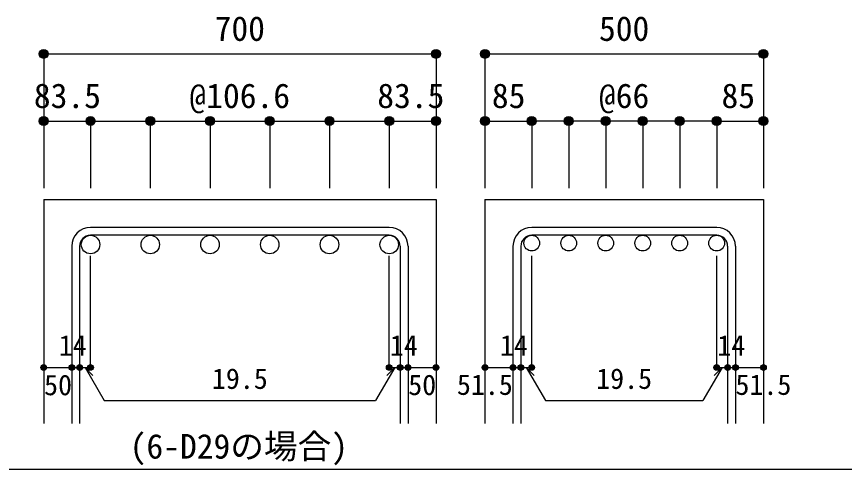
# Model space of a CAD drawing. Units: millimetres at full size, sheet at 1:20. Extents: x -3982 to 3969, y -2797 to 2801.
# Drawn here: x -716 to 761, y -2797 to -1988 of the extents above; entities that cross this region are included whole.
import ezdxf
from ezdxf.enums import TextEntityAlignment as Align

# ---------------------------------------------------------------- set-up
doc = ezdxf.new("R2010")
doc.units = ezdxf.units.MM
doc.header["$LTSCALE"] = 20
doc.header["$PDMODE"] = 32
doc.header["$PDSIZE"] = 10
for name, color, linetype in [('6-1_躯体線', 2, 'Continuous'), ('6-5_梁主筋', 7, 'Continuous'), ('6-6_S.T.P.', 7, 'Continuous'), ('6-7_文字', 7, 'Continuous'), ('6-D_寸法', 4, 'Continuous'), ('F-0_枠', 6, 'Continuous')]:
    doc.layers.add(name, color=color, linetype=linetype)
doc.styles.add('ＭＳ ゴシック', font='')
doc.styles.get('ＭＳ ゴシック').set_extended_font_data('MS Gothic')

msp = doc.modelspace()

# ---------------------------------------------------------------- linework, layer by layer
at = {"layer": '6-1_躯体線'}
for p, q in [((-667.5, -2314.67), (-667.5, -2714.67)), ((-667.5, -2314.67), (32.5, -2314.67)), ((32.5, -2314.67), (32.5, -2714.67)), ((119.79, -2314.67), (119.79, -2714.67)), ((119.79, -2314.67), (616.79, -2314.67)), ((616.79, -2314.67), (616.79, -2714.67))]:
    msp.add_line(p, q, dxfattribs=at)
at = {"layer": '6-5_梁主筋', "color": 3}
for centre, radius in [((-584, -2395.17), 16.5), ((-477.4, -2395.17), 16.5), ((-370.8, -2395.17), 16.5), ((-264.2, -2395.17), 16.5), ((-157.6, -2395.17), 16.5), ((-51, -2395.17), 16.5), ((203.29, -2392.67), 14), ((269.29, -2392.67), 14), ((335.29, -2392.67), 14), ((401.29, -2392.67), 14), ((467.29, -2392.67), 14), ((533.29, -2392.67), 14)]:
    msp.add_circle(centre, radius, dxfattribs=at)
at = {"layer": '6-6_S.T.P.'}
for p, q in [((-51, -2364.67), (-584, -2364.67)), ((533.29, -2364.67), (203.29, -2364.67)), ((-51, -2378.67), (-584, -2378.67)), ((533.29, -2378.67), (203.29, -2378.67)), ((-617.5, -2398.17), (-617.5, -2714.67)), ((-603.5, -2398.17), (-603.5, -2714.67)), ((-31.5, -2398.17), (-31.5, -2714.67)), ((-17.5, -2398.17), (-17.5, -2714.67)), ((169.79, -2398.17), (169.79, -2714.67)), ((183.79, -2398.17), (183.79, -2714.67)), ((552.79, -2398.17), (552.79, -2714.67)), ((566.79, -2398.17), (566.79, -2714.67))]:
    msp.add_line(p, q, dxfattribs=at)
for centre, radius, start, end in [((-584, -2398.17), 33.5, 90, 180), ((-51, -2398.17), 33.5, 0, 90), ((203.29, -2398.17), 33.5, 90, 180), ((533.29, -2398.17), 33.5, 0, 90), ((-584, -2398.17), 19.5, 90, 180), ((-51, -2398.17), 19.5, 0, 90), ((203.29, -2398.17), 19.5, 90, 180), ((533.29, -2398.17), 19.5, 0, 90)]:
    msp.add_arc(centre, radius, start, end, dxfattribs=at)
at = {"layer": '6-D_寸法'}
for p, q in [((-667.5, -2054.67), (-667.5, -2174.67)), ((-667.5, -2054.67), (32.5, -2054.67)), ((32.5, -2054.67), (32.5, -2174.67)), ((119.79, -2054.67), (119.79, -2174.67)), ((119.79, -2054.67), (616.79, -2054.67)), ((119.79, -2054.67), (616.79, -2054.67)), ((616.79, -2054.67), (616.79, -2174.67)), ((-667.5, -2174.67), (-584, -2174.67)), ((-667.5, -2174.67), (-667.5, -2294.67)), ((-584, -2174.67), (-584, -2294.67)), ((-584, -2174.67), (-51, -2174.67)), ((-477.4, -2174.67), (-477.4, -2294.67)), ((-370.8, -2174.67), (-370.8, -2294.67)), ((-264.2, -2174.67), (-264.2, -2294.67)), ((-157.6, -2174.67), (-157.6, -2294.67)), ((-51, -2174.67), (-51, -2294.67)), ((-51, -2174.67), (32.5, -2174.67)), ((32.5, -2174.67), (32.5, -2294.67)), ((119.79, -2174.67), (203.29, -2174.67)), ((119.79, -2174.67), (119.79, -2294.67)), ((203.29, -2174.67), (203.29, -2294.67)), ((335.29, -2174.67), (203.29, -2174.67)), ((269.29, -2174.67), (269.29, -2294.67)), ((401.29, -2174.67), (335.29, -2174.67)), ((335.29, -2174.67), (335.29, -2294.67)), ((533.29, -2174.67), (401.29, -2174.67)), ((401.29, -2174.67), (401.29, -2294.67)), ((467.29, -2174.67), (467.29, -2294.67)), ((533.29, -2174.67), (533.29, -2294.67)), ((533.29, -2174.67), (616.79, -2174.67)), ((616.79, -2174.67), (616.79, -2294.67)), ((-584, -2614.67), (-584, -2415.34)), ((-51, -2614.67), (-51, -2415.34)), ((203.29, -2614.67), (203.29, -2415.34)), ((533.29, -2614.67), (533.29, -2415.34)), ((-667.5, -2614.67), (-617.5, -2614.67)), ((-617.5, -2614.67), (-584, -2614.67)), ((-593.75, -2614.67), (-579.61, -2628.81)), ((-593.75, -2614.67), (-559.52, -2673.95)), ((-41.25, -2614.67), (-75.47, -2673.95)), ((-41.25, -2614.67), (-55.39, -2628.81)), ((-51, -2614.67), (32.5, -2614.67)), ((-31.5, -2614.67), (-17.5, -2614.67)), ((119.79, -2614.67), (169.79, -2614.67)), ((169.79, -2614.67), (203.29, -2614.67)), ((193.54, -2614.67), (207.68, -2628.81)), ((193.54, -2614.67), (227.76, -2673.95)), ((543.04, -2614.67), (508.82, -2673.95)), ((543.04, -2614.67), (528.9, -2628.81)), ((533.29, -2614.67), (616.79, -2614.67)), ((552.79, -2614.67), (566.79, -2614.67)), ((-559.52, -2673.95), (-75.47, -2673.95)), ((227.76, -2673.95), (508.82, -2673.95))]:
    msp.add_line(p, q, dxfattribs=at)
for points in [[(32.5, -2054.67), (32.5, -2174.67), (32.5, -2294.67)], [(616.79, -2054.67), (616.79, -2174.67), (616.79, -2294.67)]]:
    msp.add_lwpolyline(points, dxfattribs=at)
for centre, radius in [((-667.5, -2054.67), 8), ((-667.5, -2054.67), 7.2), ((-667.5, -2054.67), 6.4), ((-667.5, -2054.67), 5.6), ((-667.5, -2054.67), 4.8), ((-667.5, -2054.67), 4), ((-667.5, -2054.67), 3.2), ((-667.5, -2054.67), 2.4), ((-667.5, -2054.67), 1.6), ((32.5, -2054.67), 8), ((32.5, -2054.67), 7.2), ((32.5, -2054.67), 6.4), ((32.5, -2054.67), 5.6), ((32.5, -2054.67), 4.8), ((32.5, -2054.67), 4), ((32.5, -2054.67), 3.2), ((32.5, -2054.67), 2.4), ((32.5, -2054.67), 1.6), ((119.79, -2054.67), 8), ((119.79, -2054.67), 7.2), ((119.79, -2054.67), 6.4), ((119.79, -2054.67), 5.6), ((119.79, -2054.67), 4.8), ((119.79, -2054.67), 4), ((119.79, -2054.67), 3.2), ((119.79, -2054.67), 2.4), ((119.79, -2054.67), 1.6), ((616.79, -2054.67), 8), ((616.79, -2054.67), 7.2), ((616.79, -2054.67), 6.4), ((616.79, -2054.67), 5.6), ((616.79, -2054.67), 4.8), ((616.79, -2054.67), 4), ((616.79, -2054.67), 3.2), ((616.79, -2054.67), 2.4), ((616.79, -2054.67), 1.6), ((-667.5, -2054.67), 0.8), ((32.5, -2054.67), 0.8), ((119.79, -2054.67), 0.8), ((616.79, -2054.67), 0.8), ((-667.5, -2174.67), 8), ((-667.5, -2174.67), 7.2), ((-667.5, -2174.67), 6.4), ((-667.5, -2174.67), 5.6), ((-667.5, -2174.67), 4.8), ((-667.5, -2174.67), 4), ((-667.5, -2174.67), 3.2), ((-584, -2174.67), 8), ((-584, -2174.67), 7.2), ((-584, -2174.67), 6.4), ((-584, -2174.67), 5.6), ((-584, -2174.67), 4.8), ((-584, -2174.67), 4), ((-584, -2174.67), 3.2), ((-477.4, -2174.67), 8), ((-477.4, -2174.67), 7.2), ((-477.4, -2174.67), 6.4), ((-477.4, -2174.67), 5.6), ((-477.4, -2174.67), 4.8), ((-477.4, -2174.67), 4), ((-477.4, -2174.67), 3.2), ((-370.8, -2174.67), 8), ((-370.8, -2174.67), 7.2), ((-370.8, -2174.67), 6.4), ((-370.8, -2174.67), 5.6), ((-370.8, -2174.67), 4.8), ((-370.8, -2174.67), 4), ((-370.8, -2174.67), 3.2), ((-264.2, -2174.67), 8), ((-264.2, -2174.67), 7.2), ((-264.2, -2174.67), 6.4), ((-264.2, -2174.67), 5.6), ((-264.2, -2174.67), 4.8), ((-264.2, -2174.67), 4), ((-264.2, -2174.67), 3.2), ((-157.6, -2174.67), 8), ((-157.6, -2174.67), 7.2), ((-157.6, -2174.67), 6.4), ((-157.6, -2174.67), 5.6), ((-157.6, -2174.67), 4.8), ((-157.6, -2174.67), 4), ((-157.6, -2174.67), 3.2), ((-51, -2174.67), 8), ((-51, -2174.67), 7.2), ((-51, -2174.67), 6.4), ((-51, -2174.67), 5.6), ((-51, -2174.67), 4.8), ((-51, -2174.67), 4), ((-51, -2174.67), 3.2), ((32.5, -2174.67), 8), ((32.5, -2174.67), 7.2), ((32.5, -2174.67), 6.4), ((32.5, -2174.67), 5.6), ((32.5, -2174.67), 4.8), ((32.5, -2174.67), 4), ((32.5, -2174.67), 3.2), ((119.79, -2174.67), 8), ((119.79, -2174.67), 7.2), ((119.79, -2174.67), 6.4), ((119.79, -2174.67), 5.6), ((119.79, -2174.67), 4.8), ((119.79, -2174.67), 4), ((119.79, -2174.67), 3.2), ((203.29, -2174.67), 8), ((203.29, -2174.67), 7.2), ((203.29, -2174.67), 6.4), ((203.29, -2174.67), 5.6), ((203.29, -2174.67), 4.8), ((203.29, -2174.67), 4), ((203.29, -2174.67), 3.2), ((269.29, -2174.67), 8), ((269.29, -2174.67), 7.2), ((269.29, -2174.67), 6.4), ((269.29, -2174.67), 5.6), ((269.29, -2174.67), 4.8), ((269.29, -2174.67), 4), ((269.29, -2174.67), 3.2), ((335.29, -2174.67), 8), ((335.29, -2174.67), 7.2), ((335.29, -2174.67), 6.4), ((335.29, -2174.67), 5.6), ((335.29, -2174.67), 4.8), ((335.29, -2174.67), 4), ((335.29, -2174.67), 3.2), ((401.29, -2174.67), 8), ((401.29, -2174.67), 7.2), ((401.29, -2174.67), 6.4), ((401.29, -2174.67), 5.6), ((401.29, -2174.67), 4.8), ((401.29, -2174.67), 4), ((401.29, -2174.67), 3.2), ((467.29, -2174.67), 8), ((467.29, -2174.67), 7.2), ((467.29, -2174.67), 6.4), ((467.29, -2174.67), 5.6), ((467.29, -2174.67), 4.8), ((467.29, -2174.67), 4), ((467.29, -2174.67), 3.2), ((533.29, -2174.67), 8), ((533.29, -2174.67), 7.2), ((533.29, -2174.67), 6.4), ((533.29, -2174.67), 5.6), ((533.29, -2174.67), 4.8), ((533.29, -2174.67), 4), ((533.29, -2174.67), 3.2), ((616.79, -2174.67), 8), ((616.79, -2174.67), 7.2), ((616.79, -2174.67), 6.4), ((616.79, -2174.67), 5.6), ((616.79, -2174.67), 4.8), ((616.79, -2174.67), 4), ((616.79, -2174.67), 3.2), ((-667.5, -2174.67), 2.4), ((-667.5, -2174.67), 1.6), ((-667.5, -2174.67), 0.8), ((-584, -2174.67), 2.4), ((-584, -2174.67), 1.6), ((-584, -2174.67), 0.8), ((-477.4, -2174.67), 2.4), ((-477.4, -2174.67), 1.6), ((-477.4, -2174.67), 0.8), ((-370.8, -2174.67), 2.4), ((-370.8, -2174.67), 1.6), ((-370.8, -2174.67), 0.8), ((-264.2, -2174.67), 2.4), ((-264.2, -2174.67), 1.6), ((-264.2, -2174.67), 0.8), ((-157.6, -2174.67), 2.4), ((-157.6, -2174.67), 1.6), ((-157.6, -2174.67), 0.8), ((-51, -2174.67), 2.4), ((-51, -2174.67), 1.6), ((-51, -2174.67), 0.8), ((32.5, -2174.67), 2.4), ((32.5, -2174.67), 1.6), ((32.5, -2174.67), 0.8), ((119.79, -2174.67), 2.4), ((119.79, -2174.67), 1.6), ((119.79, -2174.67), 0.8), ((203.29, -2174.67), 2.4), ((203.29, -2174.67), 1.6), ((203.29, -2174.67), 0.8), ((269.29, -2174.67), 2.4), ((269.29, -2174.67), 1.6), ((269.29, -2174.67), 0.8), ((335.29, -2174.67), 2.4), ((335.29, -2174.67), 1.6), ((335.29, -2174.67), 0.8), ((401.29, -2174.67), 2.4), ((401.29, -2174.67), 1.6), ((401.29, -2174.67), 0.8), ((467.29, -2174.67), 2.4), ((467.29, -2174.67), 1.6), ((467.29, -2174.67), 0.8), ((533.29, -2174.67), 2.4), ((533.29, -2174.67), 1.6), ((533.29, -2174.67), 0.8), ((616.79, -2174.67), 2.4), ((616.79, -2174.67), 1.6), ((616.79, -2174.67), 0.8), ((-667.5, -2614.67), 4), ((-667.5, -2614.67), 3.6), ((-667.5, -2614.67), 3.2), ((-667.5, -2614.67), 2.8), ((-667.5, -2614.67), 2.4), ((-667.5, -2614.67), 2), ((-667.5, -2614.67), 1.6), ((-667.5, -2614.67), 1.2), ((-667.5, -2614.67), 0.8), ((-667.5, -2614.67), 0.4), ((-617.5, -2614.67), 4), ((-617.5, -2614.67), 3.6), ((-617.5, -2614.67), 3.2), ((-617.5, -2614.67), 2.8), ((-617.5, -2614.67), 2.4), ((-617.5, -2614.67), 2), ((-617.5, -2614.67), 1.6), ((-617.5, -2614.67), 1.2), ((-617.5, -2614.67), 0.8), ((-617.5, -2614.67), 0.4), ((-603.5, -2614.67), 4), ((-603.5, -2614.67), 3.6), ((-603.5, -2614.67), 3.2), ((-603.5, -2614.67), 2.8), ((-603.5, -2614.67), 2.4), ((-603.5, -2614.67), 2), ((-603.5, -2614.67), 1.6), ((-603.5, -2614.67), 1.2), ((-603.5, -2614.67), 0.8), ((-603.5, -2614.67), 0.4), ((-584, -2614.67), 4), ((-584, -2614.67), 3.6), ((-584, -2614.67), 3.2), ((-584, -2614.67), 2.8), ((-584, -2614.67), 2.4), ((-584, -2614.67), 2), ((-584, -2614.67), 1.6), ((-584, -2614.67), 1.2), ((-584, -2614.67), 0.8), ((-584, -2614.67), 0.4), ((-51, -2614.67), 4), ((-51, -2614.67), 3.6), ((-51, -2614.67), 3.2), ((-51, -2614.67), 2.8), ((-51, -2614.67), 2.4), ((-51, -2614.67), 2), ((-51, -2614.67), 1.6), ((-51, -2614.67), 1.2), ((-51, -2614.67), 0.8), ((-51, -2614.67), 0.4), ((-31.5, -2614.67), 4), ((-31.5, -2614.67), 3.6), ((-31.5, -2614.67), 3.2), ((-31.5, -2614.67), 2.8), ((-31.5, -2614.67), 2.4), ((-31.5, -2614.67), 2), ((-31.5, -2614.67), 1.6), ((-31.5, -2614.67), 1.2), ((-31.5, -2614.67), 0.8), ((-31.5, -2614.67), 0.4), ((-17.5, -2614.67), 4), ((-17.5, -2614.67), 3.6), ((-17.5, -2614.67), 3.2), ((-17.5, -2614.67), 2.8), ((-17.5, -2614.67), 2.4), ((-17.5, -2614.67), 2), ((-17.5, -2614.67), 1.6), ((-17.5, -2614.67), 1.2), ((-17.5, -2614.67), 0.8), ((-17.5, -2614.67), 0.4), ((32.5, -2614.67), 4), ((32.5, -2614.67), 3.6), ((32.5, -2614.67), 3.2), ((32.5, -2614.67), 2.8), ((32.5, -2614.67), 2.4), ((32.5, -2614.67), 2), ((32.5, -2614.67), 1.6), ((32.5, -2614.67), 1.2), ((32.5, -2614.67), 0.8), ((32.5, -2614.67), 0.4), ((119.79, -2614.67), 4), ((119.79, -2614.67), 3.6), ((119.79, -2614.67), 3.2), ((119.79, -2614.67), 2.8), ((119.79, -2614.67), 2.4), ((119.79, -2614.67), 2), ((119.79, -2614.67), 1.6), ((119.79, -2614.67), 1.2), ((119.79, -2614.67), 0.8), ((119.79, -2614.67), 0.4), ((169.79, -2614.67), 4), ((169.79, -2614.67), 3.6), ((169.79, -2614.67), 3.2), ((169.79, -2614.67), 2.8), ((169.79, -2614.67), 2.4), ((169.79, -2614.67), 2), ((169.79, -2614.67), 1.6), ((169.79, -2614.67), 1.2), ((169.79, -2614.67), 0.8), ((169.79, -2614.67), 0.4), ((183.79, -2614.67), 4), ((183.79, -2614.67), 3.6), ((183.79, -2614.67), 3.2), ((183.79, -2614.67), 2.8), ((183.79, -2614.67), 2.4), ((183.79, -2614.67), 2), ((183.79, -2614.67), 1.6), ((183.79, -2614.67), 1.2), ((183.79, -2614.67), 0.8), ((183.79, -2614.67), 0.4), ((203.29, -2614.67), 4), ((203.29, -2614.67), 3.6), ((203.29, -2614.67), 3.2), ((203.29, -2614.67), 2.8), ((203.29, -2614.67), 2.4), ((203.29, -2614.67), 2), ((203.29, -2614.67), 1.6), ((203.29, -2614.67), 1.2), ((203.29, -2614.67), 0.8), ((203.29, -2614.67), 0.4), ((533.29, -2614.67), 4), ((533.29, -2614.67), 3.6), ((533.29, -2614.67), 3.2), ((533.29, -2614.67), 2.8), ((533.29, -2614.67), 2.4), ((533.29, -2614.67), 2), ((533.29, -2614.67), 1.6), ((533.29, -2614.67), 1.2), ((533.29, -2614.67), 0.8), ((533.29, -2614.67), 0.4), ((552.79, -2614.67), 4), ((552.79, -2614.67), 3.6), ((552.79, -2614.67), 3.2), ((552.79, -2614.67), 2.8), ((552.79, -2614.67), 2.4), ((552.79, -2614.67), 2), ((552.79, -2614.67), 1.6), ((552.79, -2614.67), 1.2), ((552.79, -2614.67), 0.8), ((552.79, -2614.67), 0.4), ((566.79, -2614.67), 4), ((566.79, -2614.67), 3.6), ((566.79, -2614.67), 3.2), ((566.79, -2614.67), 2.8), ((566.79, -2614.67), 2.4), ((566.79, -2614.67), 2), ((566.79, -2614.67), 1.6), ((566.79, -2614.67), 1.2), ((566.79, -2614.67), 0.8), ((566.79, -2614.67), 0.4), ((616.79, -2614.67), 4), ((616.79, -2614.67), 3.6), ((616.79, -2614.67), 3.2), ((616.79, -2614.67), 2.8), ((616.79, -2614.67), 2.4), ((616.79, -2614.67), 2), ((616.79, -2614.67), 1.6), ((616.79, -2614.67), 1.2), ((616.79, -2614.67), 0.8), ((616.79, -2614.67), 0.4)]:
    msp.add_circle(centre, radius, dxfattribs=at)
at = {"layer": '6-D_寸法', "color": 7}
for p in [(-667.5, -2054.67), (32.5, -2054.67), (119.79, -2054.67), (616.79, -2054.67), (-667.5, -2174.67), (-584, -2174.67), (-477.4, -2174.67), (-370.8, -2174.67), (-264.2, -2174.67), (-157.6, -2174.67), (-51, -2174.67), (32.5, -2174.67), (119.79, -2174.67), (203.29, -2174.67), (269.29, -2174.67), (335.29, -2174.67), (401.29, -2174.67), (467.29, -2174.67), (533.29, -2174.67), (616.79, -2174.67), (-667.5, -2614.67), (-617.5, -2614.67), (-603.5, -2614.67), (-584, -2614.67), (-51, -2614.67), (-31.5, -2614.67), (-17.5, -2614.67), (32.5, -2614.67), (119.79, -2614.67), (169.79, -2614.67), (183.79, -2614.67), (203.29, -2614.67), (533.29, -2614.67), (552.79, -2614.67), (566.79, -2614.67), (616.79, -2614.67)]:
    msp.add_point(p, dxfattribs=at)
at = {"layer": 'F-0_枠'}
msp.add_line((3969.4, -2796.83), (-3981.92, -2796.83), dxfattribs=at)

# ---------------------------------------------------------------- texts
at = {"layer": '6-7_文字', "style": 'ＭＳ ゴシック'}
msp.add_text('(6-D29の場合)', height=43.99, dxfattribs=at).set_placement((-514.13, -2790.69), align=Align.BOTTOM_LEFT)
at = {"layer": '6-D_寸法', "style": 'ＭＳ ゴシック'}
for s, height, p in [('700', 43.99, (-362.5, -2044.67)), ('500', 43.99, (323.29, -2044.67)), ('83.5', 43.99, (-685.12, -2164.62)), ('@106.6', 43.99, (-407.5, -2164.67)), ('83.5', 43.99, (-72.34, -2164.62)), ('85', 43.99, (132.17, -2164.62)), ('@66', 43.99, (323.29, -2164.67)), ('85', 43.99, (541.94, -2164.62)), ('14', 36.66, (-640.81, -2604.6)), ('14', 36.66, (-49.89, -2604.67)), ('14', 36.66, (146.48, -2604.6)), ('14', 36.66, (534.4, -2604.67)), ('50', 36.66, (-666.89, -2675.28)), ('19.5', 36.66, (-367.5, -2663.95)), ('50', 36.66, (-17.08, -2675.01)), ('51.5', 36.66, (69.79, -2674.67)), ('19.5', 36.66, (318.29, -2663.95)), ('51.5', 36.66, (566.79, -2674.67))]:
    msp.add_text(s, height=height, dxfattribs=at).set_placement(p, align=Align.BOTTOM_LEFT)

doc.saveas('drawing.dxf')
